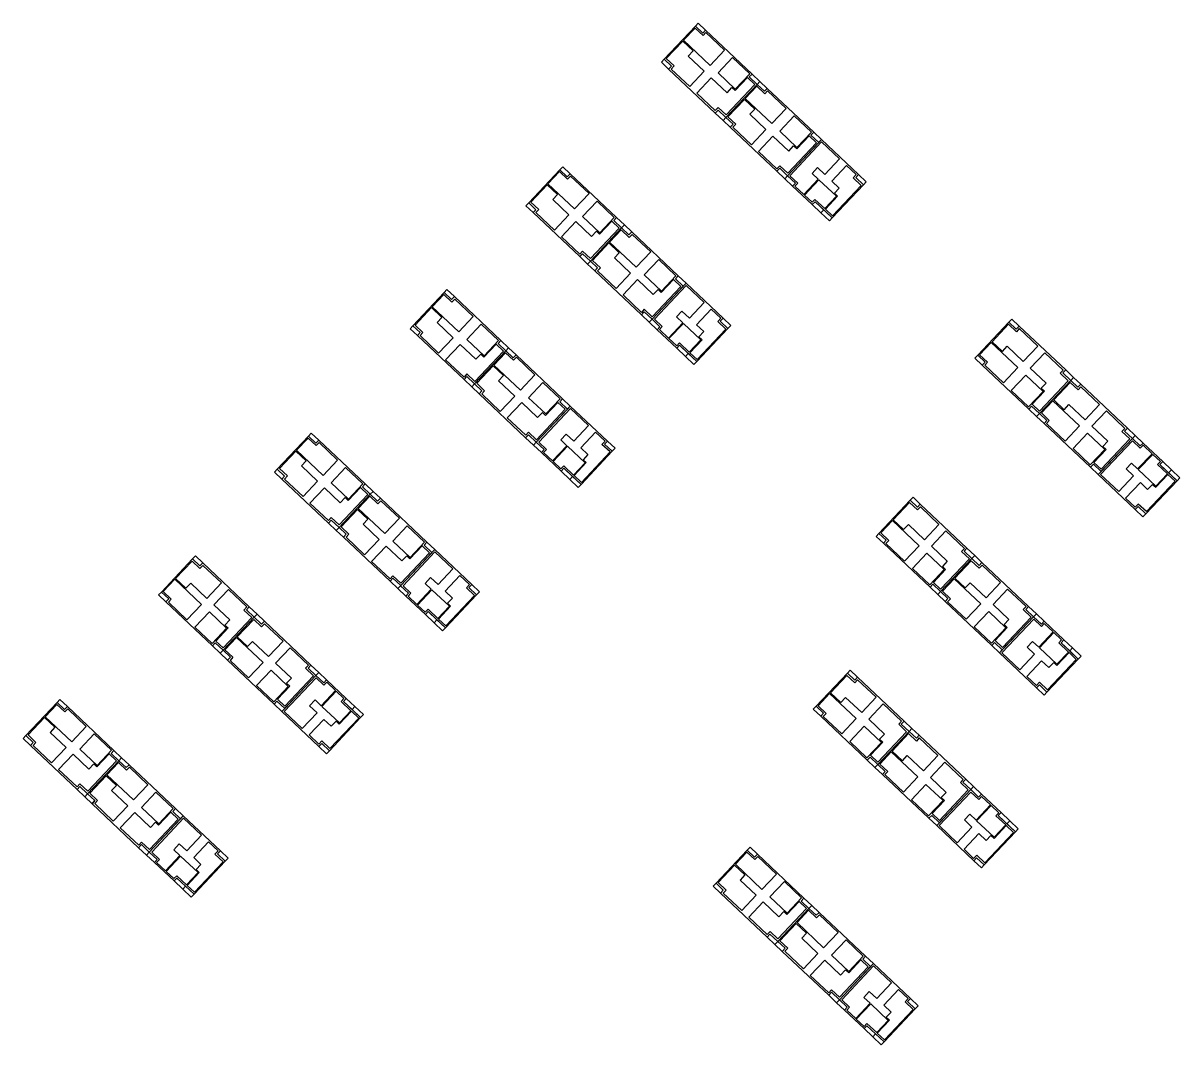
# Model space of a CAD drawing. Header units: millimetres. Extents: x 2243236 to 2245245, y 377909 to 380965.
# Drawn here: x 2243236.3 to 2243558.4, y 380673.7 to 380958.3 of the extents above; entities that cross this region are included whole.
import ezdxf

# ---------------------------------------------------------------- set-up
doc = ezdxf.new("R2010")
doc.units = ezdxf.units.MM
doc.layers.add('планировка_квартир_1_тип_контур', color=249, linetype='Continuous')

msp = doc.modelspace()

# ---------------------------------------------------------------- linework, layer by layer
at = {"layer": 'планировка_квартир_1_тип_контур', "color": 8}
for points in [[(2243423.52, 380957.43), (2243425.57, 380955.49), (2243426.36, 380956.32), (2243439.31, 380944.09), (2243438.52, 380943.26), (2243440.69, 380941.21), (2243432, 380932), (2243432, 380932), (2243429.83, 380934.05), (2243429.04, 380933.21), (2243416.07, 380945.46), (2243416.86, 380946.3), (2243414.83, 380948.22), (2243423.52, 380957.43)], [(2243440.69, 380941.21), (2243442.75, 380939.27), (2243443.53, 380940.1), (2243456.48, 380927.87), (2243455.7, 380927.04), (2243457.87, 380924.99), (2243449.18, 380915.78), (2243449.18, 380915.78), (2243447, 380917.83), (2243446.21, 380917), (2243433.24, 380929.25), (2243434.03, 380930.08), (2243432, 380932), (2243440.69, 380941.21)], [(2243385.79, 380917.44), (2243387.84, 380915.5), (2243388.63, 380916.33), (2243401.58, 380904.1), (2243400.79, 380903.27), (2243402.96, 380901.22), (2243394.27, 380892.01), (2243394.27, 380892.01), (2243392.1, 380894.06), (2243391.31, 380893.23), (2243378.34, 380905.48), (2243379.13, 380906.31), (2243377.1, 380908.23), (2243385.79, 380917.44)], [(2243402.96, 380901.22), (2243405.02, 380899.28), (2243405.8, 380900.11), (2243418.75, 380887.88), (2243417.97, 380887.05), (2243420.13, 380885.01), (2243411.45, 380875.79), (2243411.45, 380875.79), (2243409.27, 380877.85), (2243408.48, 380877.01), (2243395.51, 380889.26), (2243396.3, 380890.09), (2243394.27, 380892.01), (2243402.96, 380901.22)], [(2243353.55, 380883.21), (2243355.61, 380881.27), (2243356.39, 380882.1), (2243369.34, 380869.87), (2243368.56, 380869.04), (2243370.73, 380866.99), (2243362.04, 380857.78), (2243362.04, 380857.78), (2243359.87, 380859.83), (2243359.08, 380858.99), (2243346.1, 380871.24), (2243346.89, 380872.08), (2243344.87, 380873.99), (2243353.55, 380883.21)], [(2243502.16, 380865.79), (2243504.22, 380863.85), (2243503.43, 380863.02), (2243516.39, 380850.79), (2243517.17, 380851.62), (2243519.34, 380849.58), (2243528.04, 380858.78), (2243528.04, 380858.78), (2243525.86, 380860.83), (2243526.65, 380861.67), (2243513.68, 380873.91), (2243512.89, 380873.08), (2243510.86, 380874.99), (2243502.16, 380865.79)], [(2243370.73, 380866.99), (2243372.78, 380865.05), (2243373.57, 380865.88), (2243386.52, 380853.65), (2243385.73, 380852.82), (2243387.9, 380850.77), (2243379.21, 380841.56), (2243379.21, 380841.56), (2243377.04, 380843.61), (2243376.25, 380842.77), (2243363.28, 380855.02), (2243364.07, 380855.86), (2243362.04, 380857.78), (2243370.73, 380866.99)], [(2243519.34, 380849.58), (2243521.39, 380847.64), (2243520.61, 380846.81), (2243533.57, 380834.58), (2243534.35, 380835.41), (2243536.52, 380833.37), (2243545.22, 380842.57), (2243545.22, 380842.57), (2243543.04, 380844.62), (2243543.83, 380845.46), (2243530.86, 380857.7), (2243530.07, 380856.87), (2243528.04, 380858.78), (2243519.34, 380849.58)], [(2243315.78, 380843.26), (2243317.84, 380841.32), (2243318.62, 380842.15), (2243331.57, 380829.92), (2243330.79, 380829.09), (2243332.95, 380827.04), (2243324.27, 380817.83), (2243324.27, 380817.83), (2243322.09, 380819.88), (2243321.3, 380819.04), (2243308.33, 380831.29), (2243309.12, 380832.13), (2243307.09, 380834.05), (2243315.78, 380843.26)], [(2243332.95, 380827.04), (2243335.01, 380825.1), (2243335.79, 380825.93), (2243348.74, 380813.7), (2243347.96, 380812.87), (2243350.13, 380810.82), (2243341.44, 380801.61), (2243341.44, 380801.61), (2243339.27, 380803.66), (2243338.48, 380802.83), (2243325.51, 380815.08), (2243326.3, 380815.91), (2243324.27, 380817.83), (2243332.95, 380827.04)], [(2243474.64, 380816.17), (2243476.69, 380814.23), (2243475.91, 380813.4), (2243488.87, 380801.17), (2243489.65, 380802), (2243491.82, 380799.96), (2243500.52, 380809.16), (2243500.52, 380809.16), (2243498.34, 380811.21), (2243499.13, 380812.05), (2243486.16, 380824.29), (2243485.37, 380823.46), (2243483.34, 380825.37), (2243474.64, 380816.17)], [(2243274.79, 380799.84), (2243276.84, 380797.9), (2243276.06, 380797.07), (2243289.01, 380784.84), (2243289.8, 380785.67), (2243291.97, 380783.62), (2243300.66, 380792.83), (2243300.66, 380792.83), (2243298.49, 380794.88), (2243299.28, 380795.72), (2243286.31, 380807.96), (2243285.52, 380807.12), (2243283.49, 380809.04), (2243274.79, 380799.84)], [(2243491.82, 380799.96), (2243493.87, 380798.02), (2243493.09, 380797.19), (2243506.05, 380784.96), (2243506.83, 380785.79), (2243509, 380783.74), (2243517.69, 380792.95), (2243517.69, 380792.95), (2243515.52, 380795), (2243516.31, 380795.84), (2243503.34, 380808.08), (2243502.55, 380807.24), (2243500.52, 380809.16), (2243491.82, 380799.96)], [(2243291.97, 380783.62), (2243294.02, 380781.68), (2243293.24, 380780.85), (2243306.19, 380768.63), (2243306.98, 380769.46), (2243309.15, 380767.41), (2243317.84, 380776.62), (2243317.84, 380776.62), (2243315.67, 380778.67), (2243316.46, 380779.5), (2243303.48, 380791.75), (2243302.69, 380790.91), (2243300.66, 380792.83), (2243291.97, 380783.62)], [(2243457.15, 380768.02), (2243459.2, 380766.08), (2243458.42, 380765.25), (2243471.38, 380753.02), (2243472.16, 380753.85), (2243474.33, 380751.81), (2243483.03, 380761.01), (2243483.03, 380761.01), (2243480.85, 380763.06), (2243481.64, 380763.9), (2243468.67, 380776.14), (2243467.88, 380775.31), (2243465.85, 380777.22), (2243457.15, 380768.02)], [(2243245.77, 380769.08), (2243247.83, 380767.14), (2243248.61, 380767.97), (2243261.56, 380755.74), (2243260.78, 380754.91), (2243262.95, 380752.86), (2243254.26, 380743.65), (2243254.26, 380743.65), (2243252.09, 380745.7), (2243251.3, 380744.86), (2243238.33, 380757.11), (2243239.12, 380757.95), (2243237.09, 380759.86), (2243245.77, 380769.08)], [(2243474.33, 380751.81), (2243476.38, 380749.87), (2243475.6, 380749.04), (2243488.55, 380736.81), (2243489.34, 380737.64), (2243491.51, 380735.6), (2243500.2, 380744.8), (2243500.2, 380744.8), (2243498.03, 380746.85), (2243498.82, 380747.69), (2243485.84, 380759.93), (2243485.06, 380759.1), (2243483.03, 380761.01), (2243474.33, 380751.81)], [(2243262.95, 380752.86), (2243265, 380750.92), (2243265.79, 380751.75), (2243278.74, 380739.52), (2243277.95, 380738.69), (2243280.12, 380736.64), (2243271.43, 380727.43), (2243271.43, 380727.43), (2243269.26, 380729.48), (2243268.47, 380728.64), (2243255.5, 380740.89), (2243256.29, 380741.73), (2243254.26, 380743.65), (2243262.95, 380752.86)], [(2243437.96, 380727.95), (2243440.02, 380726.01), (2243440.8, 380726.84), (2243453.75, 380714.61), (2243452.97, 380713.78), (2243455.14, 380711.74), (2243446.45, 380702.52), (2243446.45, 380702.52), (2243444.28, 380704.58), (2243443.49, 380703.74), (2243430.51, 380715.99), (2243431.3, 380716.82), (2243429.28, 380718.74), (2243437.96, 380727.95)], [(2243455.14, 380711.74), (2243457.19, 380709.8), (2243457.98, 380710.63), (2243470.93, 380698.39), (2243470.14, 380697.56), (2243472.31, 380695.52), (2243463.62, 380686.3), (2243463.62, 380686.3), (2243461.45, 380688.36), (2243460.66, 380687.52), (2243447.69, 380699.77), (2243448.48, 380700.61), (2243446.45, 380702.52), (2243455.14, 380711.74)]]:
    msp.add_lwpolyline(points, dxfattribs=at)
at = {"layer": 'планировка_квартир_1_тип_контур', "color": 2}
for points in [[(2243420.2, 380953.48), (2243423.43, 380956.89), (2243425.65, 380954.79), (2243426.45, 380955.65), (2243431.63, 380950.75), (2243427.6, 380946.49)], [(2243421.98, 380940.59), (2243416.81, 380945.47), (2243417.62, 380946.33), (2243415.42, 380948.4), (2243420.01, 380953.25), (2243422.88, 380950.53), (2243421.53, 380949.1), (2243426.01, 380944.86)], [(2243437.38, 380937.26), (2243440.6, 380940.67), (2243442.82, 380938.58), (2243443.62, 380939.43), (2243448.8, 380934.53), (2243444.78, 380930.27)], [(2243439.15, 380924.37), (2243433.98, 380929.25), (2243434.79, 380930.11), (2243432.6, 380932.18), (2243437.18, 380937.03), (2243440.06, 380934.32), (2243438.7, 380932.88), (2243443.18, 380928.64)], [(2243469.72, 380913.05), (2243467.47, 380915.17), (2243468.32, 380916.08), (2243465.64, 380918.61), (2243461.53, 380914.25), (2243463.57, 380912.33), (2243462.22, 380910.91), (2243463.1, 380910.08), (2243459.71, 380906.48), (2243461.73, 380904.57)], [(2243382.47, 380913.49), (2243385.7, 380916.9), (2243387.91, 380914.81), (2243388.72, 380915.66), (2243393.9, 380910.77), (2243389.87, 380906.5)], [(2243384.24, 380900.6), (2243379.08, 380905.48), (2243379.89, 380906.34), (2243377.69, 380908.41), (2243382.28, 380913.26), (2243385.15, 380910.55), (2243383.79, 380909.11), (2243388.28, 380904.87)], [(2243399.64, 380897.27), (2243402.87, 380900.69), (2243405.09, 380898.59), (2243405.89, 380899.44), (2243411.07, 380894.55), (2243407.05, 380890.28)], [(2243401.42, 380884.38), (2243396.25, 380889.26), (2243397.06, 380890.12), (2243394.87, 380892.19), (2243399.45, 380897.04), (2243402.33, 380894.33), (2243400.97, 380892.89), (2243405.45, 380888.66)], [(2243350.24, 380879.26), (2243353.46, 380882.67), (2243355.68, 380880.57), (2243356.48, 380881.42), (2243361.66, 380876.53), (2243357.64, 380872.27)], [(2243352.01, 380866.37), (2243346.84, 380871.25), (2243347.65, 380872.1), (2243345.46, 380874.17), (2243350.04, 380879.03), (2243352.92, 380876.31), (2243351.56, 380874.87), (2243356.04, 380870.64)], [(2243431.99, 380873.06), (2243429.74, 380875.18), (2243430.59, 380876.09), (2243427.91, 380878.62), (2243423.8, 380874.26), (2243425.84, 380872.35), (2243424.49, 380870.92), (2243425.37, 380870.09), (2243421.97, 380866.49), (2243424, 380864.58)], [(2243518.88, 380868.3), (2243513.72, 380873.18), (2243512.91, 380872.32), (2243510.71, 380874.39), (2243506.13, 380869.54), (2243509.01, 380866.82), (2243510.37, 380868.26), (2243514.85, 380864.03)], [(2243367.41, 380863.04), (2243370.63, 380866.45), (2243372.85, 380864.36), (2243373.66, 380865.21), (2243378.84, 380860.31), (2243374.81, 380856.05)], [(2243505.92, 380869.33), (2243502.69, 380865.91), (2243504.91, 380863.82), (2243504.11, 380862.97), (2243509.29, 380858.08), (2243513.32, 380862.34)], [(2243369.18, 380850.15), (2243364.02, 380855.03), (2243364.82, 380855.89), (2243362.63, 380857.96), (2243367.22, 380862.81), (2243370.09, 380860.09), (2243368.73, 380858.66), (2243373.22, 380854.42)], [(2243536.06, 380852.09), (2243530.89, 380856.97), (2243530.09, 380856.11), (2243527.89, 380858.18), (2243523.31, 380853.32), (2243526.19, 380850.61), (2243527.54, 380852.05), (2243532.03, 380847.81)], [(2243523.09, 380853.12), (2243519.87, 380849.7), (2243522.09, 380847.61), (2243521.29, 380846.75), (2243526.47, 380841.86), (2243530.5, 380846.13)], [(2243399.75, 380838.83), (2243397.5, 380840.95), (2243398.36, 380841.86), (2243395.67, 380844.39), (2243391.57, 380840.03), (2243393.6, 380838.11), (2243392.26, 380836.69), (2243393.14, 380835.86), (2243389.74, 380832.26), (2243391.77, 380830.35)], [(2243312.46, 380839.31), (2243315.69, 380842.72), (2243317.91, 380840.62), (2243318.71, 380841.48), (2243323.89, 380836.58), (2243319.87, 380832.32)], [(2243314.24, 380826.42), (2243309.07, 380831.3), (2243309.88, 380832.15), (2243307.69, 380834.22), (2243312.27, 380839.08), (2243315.15, 380836.36), (2243313.79, 380834.93), (2243318.27, 380830.69)], [(2243549.12, 380822.22), (2243546.88, 380824.34), (2243546.02, 380823.44), (2243543.34, 380825.97), (2243547.45, 380830.32), (2243549.48, 380828.4), (2243550.83, 380829.82), (2243551.71, 380829), (2243555.11, 380832.59), (2243557.13, 380830.68)], [(2243329.64, 380823.09), (2243332.86, 380826.5), (2243335.08, 380824.41), (2243335.88, 380825.26), (2243341.07, 380820.36), (2243337.04, 380816.1)], [(2243491.36, 380818.68), (2243486.19, 380823.56), (2243485.39, 380822.7), (2243483.19, 380824.77), (2243478.61, 380819.91), (2243481.49, 380817.2), (2243482.84, 380818.64), (2243487.33, 380814.4)], [(2243331.41, 380810.2), (2243326.24, 380815.08), (2243327.05, 380815.94), (2243324.86, 380818.01), (2243329.44, 380822.86), (2243332.32, 380820.15), (2243330.96, 380818.71), (2243335.45, 380814.47)], [(2243478.39, 380819.71), (2243475.17, 380816.29), (2243477.39, 380814.2), (2243476.59, 380813.34), (2243481.77, 380808.45), (2243485.8, 380812.72)], [(2243291.51, 380802.35), (2243286.34, 380807.22), (2243285.53, 380806.37), (2243283.34, 380808.44), (2243278.76, 380803.58), (2243281.64, 380800.87), (2243282.99, 380802.31), (2243287.48, 380798.07)], [(2243508.54, 380802.47), (2243503.37, 380807.34), (2243502.56, 380806.49), (2243500.37, 380808.56), (2243495.79, 380803.7), (2243498.67, 380800.99), (2243500.02, 380802.43), (2243504.51, 380798.19)], [(2243278.54, 380803.37), (2243275.32, 380799.96), (2243277.54, 380797.86), (2243276.74, 380797.01), (2243281.92, 380792.12), (2243285.95, 380796.39)], [(2243361.98, 380798.88), (2243359.73, 380801), (2243360.59, 380801.91), (2243357.9, 380804.44), (2243353.8, 380800.08), (2243355.83, 380798.16), (2243354.49, 380796.74), (2243355.36, 380795.91), (2243351.97, 380792.31), (2243353.99, 380790.4)], [(2243495.57, 380803.49), (2243492.35, 380800.08), (2243494.57, 380797.98), (2243493.77, 380797.13), (2243498.95, 380792.24), (2243502.98, 380796.51)], [(2243308.69, 380786.13), (2243303.52, 380791.01), (2243302.71, 380790.16), (2243300.52, 380792.22), (2243295.94, 380787.37), (2243298.81, 380784.66), (2243300.17, 380786.09), (2243304.66, 380781.86)], [(2243295.72, 380787.16), (2243292.5, 380783.75), (2243294.72, 380781.65), (2243293.92, 380780.8), (2243299.1, 380775.91), (2243303.12, 380780.18)], [(2243521.6, 380772.6), (2243519.36, 380774.72), (2243518.5, 380773.81), (2243515.82, 380776.35), (2243519.93, 380780.7), (2243521.96, 380778.78), (2243523.31, 380780.2), (2243524.18, 380779.37), (2243527.59, 380782.97), (2243529.61, 380781.06)], [(2243473.87, 380770.53), (2243468.7, 380775.41), (2243467.9, 380774.55), (2243465.7, 380776.62), (2243461.12, 380771.77), (2243464, 380769.05), (2243465.35, 380770.49), (2243469.84, 380766.26)], [(2243460.9, 380771.56), (2243457.68, 380768.14), (2243459.9, 380766.05), (2243459.1, 380765.2), (2243464.28, 380760.31), (2243468.31, 380764.57)], [(2243242.46, 380765.12), (2243245.68, 380768.54), (2243247.9, 380766.44), (2243248.7, 380767.29), (2243253.89, 380762.4), (2243249.86, 380758.14)], [(2243321.75, 380756.26), (2243319.5, 380758.39), (2243318.65, 380757.48), (2243315.97, 380760.02), (2243320.08, 380764.37), (2243322.11, 380762.45), (2243323.46, 380763.87), (2243324.33, 380763.04), (2243327.74, 380766.64), (2243329.76, 380764.73)], [(2243244.23, 380752.24), (2243239.06, 380757.12), (2243239.87, 380757.97), (2243237.68, 380760.04), (2243242.26, 380764.9), (2243245.14, 380762.18), (2243243.78, 380760.74), (2243248.27, 380756.51)], [(2243491.05, 380754.32), (2243485.88, 380759.2), (2243485.07, 380758.34), (2243482.88, 380760.41), (2243478.3, 380755.55), (2243481.18, 380752.84), (2243482.53, 380754.28), (2243487.02, 380750.04)], [(2243478.08, 380755.35), (2243474.86, 380751.93), (2243477.08, 380749.84), (2243476.28, 380748.98), (2243481.46, 380744.09), (2243485.49, 380748.36)], [(2243259.63, 380748.91), (2243262.85, 380752.32), (2243265.07, 380750.22), (2243265.88, 380751.08), (2243271.06, 380746.18), (2243267.03, 380741.92)], [(2243261.4, 380736.02), (2243256.24, 380740.9), (2243257.04, 380741.75), (2243254.85, 380743.82), (2243259.44, 380748.68), (2243262.31, 380745.96), (2243260.95, 380744.53), (2243265.44, 380740.29)], [(2243504.11, 380724.45), (2243501.87, 380726.57), (2243501.01, 380725.67), (2243498.33, 380728.2), (2243502.44, 380732.55), (2243504.47, 380730.63), (2243505.82, 380732.05), (2243506.69, 380731.23), (2243510.1, 380734.82), (2243512.12, 380732.91)], [(2243291.97, 380724.7), (2243289.72, 380726.82), (2243290.58, 380727.73), (2243287.89, 380730.26), (2243283.79, 380725.9), (2243285.82, 380723.98), (2243284.48, 380722.56), (2243285.36, 380721.73), (2243281.96, 380718.12), (2243283.99, 380716.22)], [(2243434.65, 380724), (2243437.87, 380727.42), (2243440.09, 380725.32), (2243440.89, 380726.17), (2243446.08, 380721.28), (2243442.05, 380717.01)], [(2243436.42, 380711.11), (2243431.25, 380715.99), (2243432.06, 380716.85), (2243429.87, 380718.92), (2243434.45, 380723.77), (2243437.33, 380721.06), (2243435.97, 380719.62), (2243440.46, 380715.39)], [(2243451.82, 380707.78), (2243455.04, 380711.2), (2243457.26, 380709.1), (2243458.07, 380709.95), (2243463.25, 380705.06), (2243459.22, 380700.79)], [(2243453.59, 380694.9), (2243448.43, 380699.78), (2243449.23, 380700.63), (2243447.04, 380702.7), (2243451.63, 380707.56), (2243454.5, 380704.84), (2243453.14, 380703.4), (2243457.63, 380699.17)], [(2243484.16, 380683.57), (2243481.91, 380685.69), (2243482.77, 380686.6), (2243480.08, 380689.13), (2243475.98, 380684.77), (2243478.01, 380682.86), (2243476.67, 380681.43), (2243477.55, 380680.61), (2243474.15, 380677), (2243476.18, 380675.09)]]:
    msp.add_lwpolyline(points, close=True, dxfattribs=at)
at = {"layer": 'планировка_квартир_1_тип_контур', "color": 6}
for points in [[(2243425.57, 380955.49), (2243426.36, 380956.32), (2243424.3, 380958.26), (2243423.52, 380957.43)], [(2243416.07, 380945.46), (2243414.04, 380947.38), (2243414.83, 380948.22), (2243416.86, 380946.3)], [(2243440.69, 380941.21), (2243441.48, 380942.04), (2243439.31, 380944.09), (2243438.52, 380943.26), (2243440.69, 380941.21)], [(2243442.75, 380939.27), (2243443.53, 380940.1), (2243441.48, 380942.04), (2243440.69, 380941.21)], [(2243429.04, 380933.21), (2243429.83, 380934.05), (2243432, 380932), (2243431.21, 380931.16)], [(2243433.24, 380929.25), (2243431.21, 380931.16), (2243432, 380932), (2243434.03, 380930.08)], [(2243457.87, 380924.99), (2243458.65, 380925.82), (2243456.48, 380927.87), (2243455.7, 380927.04), (2243457.87, 380924.99)], [(2243387.84, 380915.5), (2243388.63, 380916.33), (2243386.57, 380918.27), (2243385.79, 380917.44)], [(2243446.21, 380917), (2243447, 380917.83), (2243449.18, 380915.78), (2243448.39, 380914.94)], [(2243451.37, 380913.71), (2243450.58, 380912.88), (2243448.39, 380914.94), (2243449.17, 380915.77)], [(2243451.37, 380913.71), (2243450.58, 380912.88), (2243448.39, 380914.94), (2243449.17, 380915.77)], [(2243471.12, 380914.08), (2243468.97, 380916.1), (2243468.19, 380915.26), (2243470.33, 380913.24)], [(2243471.12, 380914.08), (2243468.97, 380916.1), (2243468.19, 380915.26), (2243470.33, 380913.24)], [(2243378.34, 380905.48), (2243376.31, 380907.39), (2243377.1, 380908.23), (2243379.13, 380906.31)], [(2243459.26, 380906.27), (2243456.85, 380908.54), (2243456.07, 380907.71), (2243458.48, 380905.44)], [(2243459.26, 380906.27), (2243456.85, 380908.54), (2243456.07, 380907.71), (2243458.48, 380905.44)], [(2243461.64, 380904.03), (2243459.26, 380906.27), (2243458.48, 380905.44), (2243460.86, 380903.2)], [(2243461.64, 380904.03), (2243459.26, 380906.27), (2243458.48, 380905.44), (2243460.86, 380903.2)], [(2243402.96, 380901.22), (2243403.74, 380902.05), (2243401.58, 380904.1), (2243400.79, 380903.27), (2243402.96, 380901.22)], [(2243405.02, 380899.28), (2243405.8, 380900.11), (2243403.74, 380902.05), (2243402.96, 380901.22)], [(2243391.31, 380893.23), (2243392.1, 380894.06), (2243394.27, 380892.01), (2243393.48, 380891.17)], [(2243395.51, 380889.26), (2243393.48, 380891.17), (2243394.27, 380892.01), (2243396.3, 380890.09)], [(2243420.13, 380885.01), (2243420.92, 380885.84), (2243418.75, 380887.88), (2243417.97, 380887.05), (2243420.13, 380885.01)], [(2243355.61, 380881.27), (2243356.39, 380882.1), (2243354.34, 380884.04), (2243353.55, 380883.21)], [(2243408.48, 380877.01), (2243409.27, 380877.85), (2243411.45, 380875.79), (2243410.66, 380874.96)], [(2243433.39, 380874.09), (2243431.24, 380876.11), (2243430.45, 380875.27), (2243432.6, 380873.26)], [(2243433.39, 380874.09), (2243431.24, 380876.11), (2243430.45, 380875.27), (2243432.6, 380873.26)], [(2243346.1, 380871.24), (2243344.08, 380873.16), (2243344.87, 380873.99), (2243346.89, 380872.08)], [(2243413.63, 380873.72), (2243412.85, 380872.89), (2243410.66, 380874.96), (2243411.44, 380875.79)], [(2243413.63, 380873.72), (2243412.85, 380872.89), (2243410.66, 380874.96), (2243411.44, 380875.79)], [(2243513.68, 380873.91), (2243511.65, 380875.83), (2243510.86, 380874.99), (2243512.89, 380873.08)], [(2243370.73, 380866.99), (2243371.51, 380867.82), (2243369.34, 380869.87), (2243368.56, 380869.04), (2243370.73, 380866.99)], [(2243372.78, 380865.05), (2243373.57, 380865.88), (2243371.51, 380867.82), (2243370.73, 380866.99)], [(2243421.53, 380866.28), (2243419.12, 380868.56), (2243418.33, 380867.72), (2243420.75, 380865.45)], [(2243421.53, 380866.28), (2243419.12, 380868.56), (2243418.33, 380867.72), (2243420.75, 380865.45)], [(2243423.91, 380864.04), (2243421.53, 380866.28), (2243420.75, 380865.45), (2243423.12, 380863.21)], [(2243423.91, 380864.04), (2243421.53, 380866.28), (2243420.75, 380865.45), (2243423.12, 380863.21)], [(2243504.22, 380863.85), (2243503.43, 380863.02), (2243501.38, 380864.96), (2243502.16, 380865.79)], [(2243359.08, 380858.99), (2243359.87, 380859.83), (2243362.04, 380857.78), (2243361.25, 380856.94)], [(2243526.65, 380861.67), (2243525.86, 380860.83), (2243528.04, 380858.78), (2243528.83, 380859.62)], [(2243363.28, 380855.02), (2243361.25, 380856.94), (2243362.04, 380857.78), (2243364.07, 380855.86)], [(2243530.86, 380857.7), (2243528.83, 380859.62), (2243528.04, 380858.78), (2243530.07, 380856.87)], [(2243387.9, 380850.77), (2243388.68, 380851.6), (2243386.52, 380853.65), (2243385.73, 380852.82), (2243387.9, 380850.77)], [(2243519.34, 380849.58), (2243518.56, 380848.75), (2243516.39, 380850.79), (2243517.17, 380851.62), (2243519.34, 380849.58)], [(2243521.39, 380847.64), (2243520.61, 380846.81), (2243518.56, 380848.75), (2243519.34, 380849.58)], [(2243317.84, 380841.32), (2243318.62, 380842.15), (2243316.56, 380844.09), (2243315.78, 380843.26)], [(2243543.83, 380845.46), (2243543.04, 380844.62), (2243545.22, 380842.57), (2243546.01, 380843.41)], [(2243376.25, 380842.77), (2243377.04, 380843.61), (2243379.21, 380841.56), (2243378.42, 380840.72)], [(2243381.4, 380839.49), (2243380.62, 380838.65), (2243378.42, 380840.72), (2243379.21, 380841.55)], [(2243381.4, 380839.49), (2243380.62, 380838.65), (2243378.42, 380840.72), (2243379.21, 380841.55)], [(2243401.15, 380839.86), (2243399.01, 380841.88), (2243398.22, 380841.04), (2243400.36, 380839.02)], [(2243401.15, 380839.86), (2243399.01, 380841.88), (2243398.22, 380841.04), (2243400.36, 380839.02)], [(2243547.41, 380840.5), (2243548.2, 380841.33), (2243546.01, 380843.41), (2243545.22, 380842.58)], [(2243547.41, 380840.5), (2243548.2, 380841.33), (2243546.01, 380843.41), (2243545.22, 380842.58)], [(2243308.33, 380831.29), (2243306.3, 380833.21), (2243307.09, 380834.05), (2243309.12, 380832.13)], [(2243389.3, 380832.05), (2243386.88, 380834.32), (2243386.1, 380833.49), (2243388.52, 380831.21)], [(2243389.3, 380832.05), (2243386.88, 380834.32), (2243386.1, 380833.49), (2243388.52, 380831.21)], [(2243536.52, 380833.37), (2243535.73, 380832.54), (2243533.57, 380834.58), (2243534.35, 380835.41), (2243536.52, 380833.37)], [(2243555.29, 380833.05), (2243552.88, 380835.33), (2243553.67, 380836.16), (2243556.08, 380833.88)], [(2243555.29, 380833.05), (2243552.88, 380835.33), (2243553.67, 380836.16), (2243556.08, 380833.88)], [(2243391.67, 380829.81), (2243389.3, 380832.05), (2243388.52, 380831.21), (2243390.89, 380828.98)], [(2243391.67, 380829.81), (2243389.3, 380832.05), (2243388.52, 380831.21), (2243390.89, 380828.98)], [(2243557.66, 380830.8), (2243555.29, 380833.05), (2243556.08, 380833.88), (2243558.45, 380831.63)], [(2243557.66, 380830.8), (2243555.29, 380833.05), (2243556.08, 380833.88), (2243558.45, 380831.63)], [(2243332.95, 380827.04), (2243333.74, 380827.87), (2243331.57, 380829.92), (2243330.79, 380829.09), (2243332.95, 380827.04)], [(2243335.01, 380825.1), (2243335.79, 380825.93), (2243333.74, 380827.87), (2243332.95, 380827.04)], [(2243486.16, 380824.29), (2243484.13, 380826.21), (2243483.34, 380825.37), (2243485.37, 380823.46)], [(2243548.18, 380820.76), (2243546.04, 380822.79), (2243546.83, 380823.62), (2243548.97, 380821.6)], [(2243548.18, 380820.76), (2243546.04, 380822.79), (2243546.83, 380823.62), (2243548.97, 380821.6)], [(2243321.3, 380819.04), (2243322.09, 380819.88), (2243324.27, 380817.83), (2243323.48, 380816.99)], [(2243325.51, 380815.08), (2243323.48, 380816.99), (2243324.27, 380817.83), (2243326.3, 380815.91)], [(2243476.69, 380814.23), (2243475.91, 380813.4), (2243473.86, 380815.34), (2243474.64, 380816.17)], [(2243350.13, 380810.82), (2243350.91, 380811.65), (2243348.74, 380813.7), (2243347.96, 380812.87), (2243350.13, 380810.82)], [(2243499.13, 380812.05), (2243498.34, 380811.21), (2243500.52, 380809.16), (2243501.31, 380810)], [(2243286.31, 380807.96), (2243284.28, 380809.88), (2243283.49, 380809.04), (2243285.52, 380807.12)], [(2243503.34, 380808.08), (2243501.31, 380810), (2243500.52, 380809.16), (2243502.55, 380807.24)], [(2243338.48, 380802.83), (2243339.27, 380803.66), (2243341.44, 380801.61), (2243340.65, 380800.77)], [(2243363.38, 380799.91), (2243361.24, 380801.93), (2243360.45, 380801.09), (2243362.59, 380799.07)], [(2243363.38, 380799.91), (2243361.24, 380801.93), (2243360.45, 380801.09), (2243362.59, 380799.07)], [(2243491.82, 380799.96), (2243491.03, 380799.13), (2243488.87, 380801.17), (2243489.65, 380802), (2243491.82, 380799.96)], [(2243276.84, 380797.9), (2243276.06, 380797.07), (2243274, 380799.01), (2243274.79, 380799.84)], [(2243343.63, 380799.54), (2243342.84, 380798.71), (2243340.65, 380800.77), (2243341.43, 380801.6)], [(2243343.63, 380799.54), (2243342.84, 380798.71), (2243340.65, 380800.77), (2243341.43, 380801.6)], [(2243493.87, 380798.02), (2243493.09, 380797.19), (2243491.03, 380799.13), (2243491.82, 380799.96)], [(2243299.28, 380795.72), (2243298.49, 380794.88), (2243300.66, 380792.83), (2243301.45, 380793.66)], [(2243516.31, 380795.84), (2243515.52, 380795), (2243517.69, 380792.95), (2243518.48, 380793.78)], [(2243303.48, 380791.75), (2243301.45, 380793.66), (2243300.66, 380792.83), (2243302.69, 380790.91)], [(2243351.53, 380792.1), (2243349.11, 380794.37), (2243348.33, 380793.54), (2243350.74, 380791.27)], [(2243351.53, 380792.1), (2243349.11, 380794.37), (2243348.33, 380793.54), (2243350.74, 380791.27)], [(2243353.9, 380789.86), (2243351.53, 380792.1), (2243350.74, 380791.27), (2243353.12, 380789.03)], [(2243353.9, 380789.86), (2243351.53, 380792.1), (2243350.74, 380791.27), (2243353.12, 380789.03)], [(2243519.89, 380790.88), (2243520.68, 380791.71), (2243518.48, 380793.78), (2243517.7, 380792.95)], [(2243519.89, 380790.88), (2243520.68, 380791.71), (2243518.48, 380793.78), (2243517.7, 380792.95)], [(2243291.97, 380783.62), (2243291.18, 380782.79), (2243289.01, 380784.84), (2243289.8, 380785.67), (2243291.97, 380783.62)], [(2243509, 380783.74), (2243508.21, 380782.91), (2243506.05, 380784.96), (2243506.83, 380785.79), (2243509, 380783.74)], [(2243527.77, 380783.42), (2243525.36, 380785.7), (2243526.15, 380786.53), (2243528.56, 380784.25)], [(2243527.77, 380783.42), (2243525.36, 380785.7), (2243526.15, 380786.53), (2243528.56, 380784.25)], [(2243294.02, 380781.68), (2243293.24, 380780.85), (2243291.18, 380782.79), (2243291.97, 380783.62)], [(2243530.14, 380781.18), (2243527.77, 380783.42), (2243528.56, 380784.25), (2243530.93, 380782.01)], [(2243530.14, 380781.18), (2243527.77, 380783.42), (2243528.56, 380784.25), (2243530.93, 380782.01)], [(2243316.46, 380779.5), (2243315.67, 380778.67), (2243317.84, 380776.62), (2243318.63, 380777.45)], [(2243320.04, 380774.55), (2243320.82, 380775.38), (2243318.63, 380777.45), (2243317.85, 380776.62)], [(2243320.04, 380774.55), (2243320.82, 380775.38), (2243318.63, 380777.45), (2243317.85, 380776.62)], [(2243468.67, 380776.14), (2243466.64, 380778.06), (2243465.85, 380777.22), (2243467.88, 380775.31)], [(2243520.65, 380771.14), (2243518.52, 380773.16), (2243519.31, 380774), (2243521.44, 380771.98)], [(2243520.65, 380771.14), (2243518.52, 380773.16), (2243519.31, 380774), (2243521.44, 380771.98)], [(2243247.83, 380767.14), (2243248.61, 380767.97), (2243246.56, 380769.91), (2243245.77, 380769.08)], [(2243327.92, 380767.09), (2243325.51, 380769.37), (2243326.29, 380770.2), (2243328.71, 380767.92)], [(2243327.92, 380767.09), (2243325.51, 380769.37), (2243326.29, 380770.2), (2243328.71, 380767.92)], [(2243309.15, 380767.41), (2243308.36, 380766.58), (2243306.19, 380768.63), (2243306.98, 380769.46), (2243309.15, 380767.41)], [(2243330.29, 380764.85), (2243327.92, 380767.09), (2243328.71, 380767.92), (2243331.07, 380765.68)], [(2243330.29, 380764.85), (2243327.92, 380767.09), (2243328.71, 380767.92), (2243331.07, 380765.68)], [(2243459.2, 380766.08), (2243458.42, 380765.25), (2243456.36, 380767.19), (2243457.15, 380768.02)], [(2243481.64, 380763.9), (2243480.85, 380763.06), (2243483.03, 380761.01), (2243483.82, 380761.85)], [(2243485.84, 380759.93), (2243483.82, 380761.85), (2243483.03, 380761.01), (2243485.06, 380759.1)], [(2243238.33, 380757.11), (2243236.3, 380759.03), (2243237.09, 380759.86), (2243239.12, 380757.95)], [(2243320.8, 380754.81), (2243318.66, 380756.83), (2243319.46, 380757.67), (2243321.59, 380755.65)], [(2243320.8, 380754.81), (2243318.66, 380756.83), (2243319.46, 380757.67), (2243321.59, 380755.65)], [(2243262.95, 380752.86), (2243263.73, 380753.69), (2243261.56, 380755.74), (2243260.78, 380754.91), (2243262.95, 380752.86)], [(2243265, 380750.92), (2243265.79, 380751.75), (2243263.73, 380753.69), (2243262.95, 380752.86)], [(2243474.33, 380751.81), (2243473.54, 380750.98), (2243471.38, 380753.02), (2243472.16, 380753.85), (2243474.33, 380751.81)], [(2243476.38, 380749.87), (2243475.6, 380749.04), (2243473.54, 380750.98), (2243474.33, 380751.81)], [(2243498.82, 380747.69), (2243498.03, 380746.85), (2243500.2, 380744.8), (2243500.99, 380745.64)], [(2243251.3, 380744.86), (2243252.09, 380745.7), (2243254.26, 380743.65), (2243253.47, 380742.81)], [(2243502.4, 380742.73), (2243503.18, 380743.56), (2243500.99, 380745.64), (2243500.21, 380744.81)], [(2243502.4, 380742.73), (2243503.18, 380743.56), (2243500.99, 380745.64), (2243500.21, 380744.81)], [(2243255.5, 380740.89), (2243253.47, 380742.81), (2243254.26, 380743.65), (2243256.29, 380741.73)], [(2243280.12, 380736.64), (2243280.9, 380737.47), (2243278.74, 380739.52), (2243277.95, 380738.69), (2243280.12, 380736.64)], [(2243491.51, 380735.6), (2243490.72, 380734.77), (2243488.55, 380736.81), (2243489.34, 380737.64), (2243491.51, 380735.6)], [(2243510.28, 380735.28), (2243507.87, 380737.56), (2243508.66, 380738.39), (2243511.07, 380736.11)], [(2243510.28, 380735.28), (2243507.87, 380737.56), (2243508.66, 380738.39), (2243511.07, 380736.11)], [(2243512.65, 380733.03), (2243510.28, 380735.28), (2243511.07, 380736.11), (2243513.44, 380733.86)], [(2243512.65, 380733.03), (2243510.28, 380735.28), (2243511.07, 380736.11), (2243513.44, 380733.86)], [(2243268.47, 380728.64), (2243269.26, 380729.48), (2243271.43, 380727.43), (2243270.64, 380726.59)], [(2243293.37, 380725.73), (2243291.23, 380727.75), (2243290.44, 380726.91), (2243292.58, 380724.89)], [(2243293.37, 380725.73), (2243291.23, 380727.75), (2243290.44, 380726.91), (2243292.58, 380724.89)], [(2243440.02, 380726.01), (2243440.8, 380726.84), (2243438.75, 380728.78), (2243437.96, 380727.95)], [(2243273.62, 380725.35), (2243272.84, 380724.52), (2243270.64, 380726.59), (2243271.43, 380727.42)], [(2243273.62, 380725.35), (2243272.84, 380724.52), (2243270.64, 380726.59), (2243271.43, 380727.42)], [(2243503.16, 380722.99), (2243501.03, 380725.02), (2243501.82, 380725.85), (2243503.95, 380723.83)], [(2243503.16, 380722.99), (2243501.03, 380725.02), (2243501.82, 380725.85), (2243503.95, 380723.83)], [(2243281.52, 380717.91), (2243279.1, 380720.19), (2243278.32, 380719.36), (2243280.74, 380717.08)], [(2243281.52, 380717.91), (2243279.1, 380720.19), (2243278.32, 380719.36), (2243280.74, 380717.08)], [(2243430.51, 380715.99), (2243428.49, 380717.9), (2243429.28, 380718.74), (2243431.3, 380716.82)], [(2243283.89, 380715.68), (2243281.52, 380717.91), (2243280.74, 380717.08), (2243283.11, 380714.85)], [(2243283.89, 380715.68), (2243281.52, 380717.91), (2243280.74, 380717.08), (2243283.11, 380714.85)], [(2243455.14, 380711.74), (2243455.92, 380712.57), (2243453.75, 380714.61), (2243452.97, 380713.78), (2243455.14, 380711.74)], [(2243457.19, 380709.8), (2243457.98, 380710.63), (2243455.92, 380712.57), (2243455.14, 380711.74)], [(2243443.49, 380703.74), (2243444.28, 380704.58), (2243446.45, 380702.52), (2243445.66, 380701.69)], [(2243447.69, 380699.77), (2243445.66, 380701.69), (2243446.45, 380702.52), (2243448.48, 380700.61)], [(2243472.31, 380695.52), (2243473.09, 380696.35), (2243470.93, 380698.39), (2243470.14, 380697.56), (2243472.31, 380695.52)], [(2243460.66, 380687.52), (2243461.45, 380688.36), (2243463.62, 380686.3), (2243462.83, 380685.47)], [(2243465.81, 380684.23), (2243465.03, 380683.4), (2243462.83, 380685.47), (2243463.62, 380686.3)], [(2243465.81, 380684.23), (2243465.03, 380683.4), (2243462.83, 380685.47), (2243463.62, 380686.3)], [(2243485.56, 380684.6), (2243483.42, 380686.62), (2243482.63, 380685.79), (2243484.77, 380683.77)], [(2243485.56, 380684.6), (2243483.42, 380686.62), (2243482.63, 380685.79), (2243484.77, 380683.77)], [(2243473.71, 380676.79), (2243471.29, 380679.07), (2243470.51, 380678.24), (2243472.93, 380675.96)], [(2243473.71, 380676.79), (2243471.29, 380679.07), (2243470.51, 380678.24), (2243472.93, 380675.96)], [(2243476.08, 380674.56), (2243473.71, 380676.79), (2243472.93, 380675.96), (2243475.3, 380673.72)], [(2243476.08, 380674.56), (2243473.71, 380676.79), (2243472.93, 380675.96), (2243475.3, 380673.72)]]:
    msp.add_lwpolyline(points, close=True, dxfattribs=at)
at = {"layer": 'планировка_квартир_1_тип_контур', "color": 5}
for points in [[(2243429.82, 380944.39), (2243433.85, 380948.66), (2243438.65, 380944.12), (2243434.62, 380939.86)], [(2243447, 380928.17), (2243451.03, 380932.44), (2243455.83, 380927.91), (2243451.8, 380923.64)], [(2243457.9, 380914.63), (2243453.89, 380910.38), (2243456.04, 380908.36), (2243456.83, 380909.19), (2243459.56, 380906.61), (2243462.78, 380910.03)], [(2243392.09, 380904.4), (2243396.12, 380908.67), (2243400.92, 380904.14), (2243396.89, 380899.87)], [(2243409.27, 380888.18), (2243413.3, 380892.45), (2243418.1, 380887.92), (2243414.07, 380883.65)], [(2243359.86, 380870.17), (2243363.89, 380874.44), (2243368.69, 380869.9), (2243364.66, 380865.64)], [(2243420.17, 380874.64), (2243416.16, 380870.39), (2243418.31, 380868.37), (2243419.09, 380869.2), (2243421.83, 380866.62), (2243425.05, 380870.04)], [(2243515.54, 380860.24), (2243511.51, 380855.98), (2243516.31, 380851.44), (2243520.34, 380855.71)], [(2243377.03, 380853.95), (2243381.06, 380858.22), (2243385.86, 380853.68), (2243381.83, 380849.42)], [(2243532.72, 380844.03), (2243528.69, 380839.76), (2243533.49, 380835.23), (2243537.52, 380839.5)], [(2243387.93, 380840.41), (2243383.93, 380836.16), (2243386.08, 380834.14), (2243386.86, 380834.97), (2243389.6, 380832.39), (2243392.82, 380835.81)], [(2243546.87, 380833.93), (2243550.88, 380838.17), (2243553.02, 380836.14), (2243552.24, 380835.31), (2243554.97, 380832.73), (2243551.74, 380829.32)], [(2243322.09, 380830.22), (2243326.12, 380834.49), (2243330.92, 380829.95), (2243326.89, 380825.69)], [(2243339.26, 380814), (2243343.29, 380818.27), (2243348.09, 380813.74), (2243344.06, 380809.47)], [(2243488.02, 380810.62), (2243483.99, 380806.35), (2243488.79, 380801.82), (2243492.82, 380806.09)], [(2243350.16, 380800.46), (2243346.16, 380796.21), (2243348.3, 380794.19), (2243349.09, 380795.02), (2243351.82, 380792.44), (2243355.04, 380795.86)], [(2243288.17, 380794.29), (2243284.14, 380790.02), (2243288.94, 380785.49), (2243292.97, 380789.76)], [(2243505.2, 380794.41), (2243501.17, 380790.14), (2243505.97, 380785.61), (2243510, 380789.88)], [(2243519.34, 380784.31), (2243523.36, 380788.55), (2243525.5, 380786.52), (2243524.71, 380785.69), (2243527.45, 380783.11), (2243524.22, 380779.7)], [(2243305.35, 380778.08), (2243301.32, 380773.81), (2243306.12, 380769.28), (2243310.15, 380773.55)], [(2243319.49, 380767.98), (2243323.5, 380772.22), (2243325.65, 380770.19), (2243324.86, 380769.36), (2243327.59, 380766.78), (2243324.37, 380763.36)], [(2243252.08, 380756.04), (2243256.11, 380760.31), (2243260.91, 380755.77), (2243256.88, 380751.5)], [(2243470.53, 380762.47), (2243466.5, 380758.21), (2243471.3, 380753.67), (2243475.33, 380757.94)], [(2243269.25, 380739.82), (2243273.28, 380744.09), (2243278.08, 380739.55), (2243274.05, 380735.29)], [(2243487.71, 380746.26), (2243483.68, 380741.99), (2243488.48, 380737.46), (2243492.51, 380741.73)], [(2243501.85, 380736.16), (2243505.87, 380740.4), (2243508.01, 380738.37), (2243507.22, 380737.54), (2243509.95, 380734.96), (2243506.73, 380731.55)], [(2243280.15, 380726.28), (2243276.15, 380722.03), (2243278.3, 380720.01), (2243279.08, 380720.84), (2243281.82, 380718.26), (2243285.04, 380721.68)], [(2243444.27, 380714.91), (2243448.3, 380719.18), (2243453.1, 380714.65), (2243449.07, 380710.38)], [(2243461.44, 380698.7), (2243465.47, 380702.96), (2243470.27, 380698.43), (2243466.24, 380694.16)], [(2243472.34, 380685.16), (2243468.34, 380680.91), (2243470.49, 380678.88), (2243471.27, 380679.71), (2243474.01, 380677.14), (2243477.23, 380680.55)]]:
    msp.add_lwpolyline(points, close=True, dxfattribs=at)
at = {"layer": 'планировка_квартир_1_тип_контур', "color": 1}
for points in [[(2243432.05, 380932.69), (2243429.85, 380934.77), (2243429.05, 380933.91), (2243423.92, 380938.76), (2243427.95, 380943.03), (2243432.35, 380938.87), (2243433.7, 380940.3), (2243434.59, 380939.46), (2243438.01, 380943.09), (2243440.05, 380941.16)], [(2243449.22, 380916.48), (2243447.03, 380918.55), (2243446.22, 380917.7), (2243441.09, 380922.54), (2243445.12, 380926.81), (2243449.53, 380922.65), (2243450.88, 380924.08), (2243451.76, 380923.25), (2243455.19, 380926.87), (2243457.22, 380924.95)], [(2243463.7, 380920.43), (2243458.67, 380925.17), (2243449.85, 380915.76), (2243452.01, 380913.72), (2243451.23, 380912.89), (2243453.72, 380910.55), (2243457.72, 380914.8), (2243456, 380916.42), (2243457.51, 380918.04), (2243459.6, 380916.07)], [(2243394.32, 380892.71), (2243392.12, 380894.78), (2243391.32, 380893.93), (2243386.19, 380898.77), (2243390.22, 380903.04), (2243394.62, 380898.88), (2243395.97, 380900.31), (2243396.86, 380899.48), (2243400.28, 380903.1), (2243402.32, 380901.18)], [(2243411.49, 380876.49), (2243409.3, 380878.56), (2243408.49, 380877.71), (2243403.36, 380882.56), (2243407.39, 380886.83), (2243411.8, 380882.66), (2243413.15, 380884.1), (2243414.03, 380883.26), (2243417.46, 380886.88), (2243419.49, 380884.96)], [(2243425.97, 380880.45), (2243420.94, 380885.19), (2243412.11, 380875.78), (2243414.28, 380873.74), (2243413.5, 380872.9), (2243415.99, 380870.56), (2243419.99, 380874.81), (2243418.26, 380876.43), (2243419.78, 380878.05), (2243421.87, 380876.09)], [(2243362.09, 380858.47), (2243359.89, 380860.55), (2243359.08, 380859.69), (2243353.95, 380864.54), (2243357.98, 380868.81), (2243362.39, 380864.65), (2243363.74, 380866.08), (2243364.62, 380865.24), (2243368.05, 380868.87), (2243370.09, 380866.94)], [(2243527.35, 380858.69), (2243525.15, 380860.77), (2243525.96, 380861.62), (2243520.82, 380866.47), (2243516.79, 380862.2), (2243521.2, 380858.04), (2243519.85, 380856.61), (2243520.73, 380855.77), (2243517.31, 380852.14), (2243519.35, 380850.22)], [(2243379.26, 380842.25), (2243377.06, 380844.33), (2243376.26, 380843.47), (2243371.12, 380848.32), (2243375.16, 380852.59), (2243379.56, 380848.43), (2243380.91, 380849.86), (2243381.8, 380849.03), (2243385.22, 380852.65), (2243387.26, 380850.73)], [(2243393.74, 380846.21), (2243388.7, 380850.95), (2243379.88, 380841.54), (2243382.05, 380839.5), (2243381.26, 380838.67), (2243383.75, 380836.33), (2243387.76, 380840.58), (2243386.03, 380842.2), (2243387.55, 380843.81), (2243389.63, 380841.85)], [(2243544.53, 380842.48), (2243542.33, 380844.56), (2243543.13, 380845.41), (2243538, 380850.25), (2243533.97, 380845.98), (2243538.38, 380841.83), (2243537.03, 380840.39), (2243537.91, 380839.56), (2243534.49, 380835.93), (2243536.53, 380834.01)], [(2243541.41, 380827.8), (2243536.38, 380832.55), (2243545.27, 380841.9), (2243547.43, 380839.86), (2243548.22, 380840.69), (2243550.7, 380838.34), (2243546.69, 380834.1), (2243544.97, 380835.73), (2243543.45, 380834.12), (2243545.52, 380832.15)], [(2243324.31, 380818.52), (2243322.12, 380820.6), (2243321.31, 380819.74), (2243316.18, 380824.59), (2243320.21, 380828.86), (2243324.62, 380824.7), (2243325.97, 380826.13), (2243326.85, 380825.29), (2243330.28, 380828.92), (2243332.31, 380826.99)], [(2243499.83, 380809.07), (2243497.63, 380811.15), (2243498.43, 380812), (2243493.3, 380816.84), (2243489.27, 380812.57), (2243493.68, 380808.41), (2243492.33, 380806.98), (2243493.21, 380806.15), (2243489.79, 380802.52), (2243491.83, 380800.6)], [(2243341.49, 380802.31), (2243339.29, 380804.38), (2243338.49, 380803.53), (2243333.35, 380808.37), (2243337.38, 380812.64), (2243341.79, 380808.48), (2243343.14, 380809.91), (2243344.03, 380809.08), (2243347.45, 380812.7), (2243349.49, 380810.78)], [(2243355.96, 380806.26), (2243350.93, 380811), (2243342.11, 380801.59), (2243344.27, 380799.55), (2243343.49, 380798.72), (2243345.98, 380796.38), (2243349.98, 380800.63), (2243348.26, 380802.25), (2243349.78, 380803.86), (2243351.86, 380801.9)], [(2243299.97, 380792.74), (2243297.78, 380794.81), (2243298.58, 380795.67), (2243293.45, 380800.51), (2243289.42, 380796.24), (2243293.82, 380792.08), (2243292.47, 380790.65), (2243293.36, 380789.82), (2243289.94, 380786.19), (2243291.98, 380784.27)], [(2243517, 380792.86), (2243514.81, 380794.93), (2243515.61, 380795.79), (2243510.48, 380800.63), (2243506.45, 380796.36), (2243510.85, 380792.2), (2243509.5, 380790.77), (2243510.39, 380789.94), (2243506.97, 380786.31), (2243509.01, 380784.39)], [(2243513.89, 380778.18), (2243508.86, 380782.93), (2243517.75, 380792.28), (2243519.91, 380790.23), (2243520.7, 380791.06), (2243523.18, 380788.71), (2243519.17, 380784.47), (2243517.45, 380786.1), (2243515.92, 380784.49), (2243518, 380782.53)], [(2243317.15, 380776.53), (2243314.96, 380778.6), (2243315.76, 380779.45), (2243310.63, 380784.3), (2243306.6, 380780.03), (2243311, 380775.87), (2243309.65, 380774.44), (2243310.54, 380773.6), (2243307.12, 380769.98), (2243309.15, 380768.05)], [(2243314.03, 380761.85), (2243309.01, 380766.6), (2243317.9, 380775.95), (2243320.06, 380773.9), (2243320.85, 380774.73), (2243323.33, 380772.38), (2243319.32, 380768.14), (2243317.6, 380769.77), (2243316.07, 380768.16), (2243318.15, 380766.2)], [(2243482.33, 380760.92), (2243480.14, 380763), (2243480.94, 380763.85), (2243475.81, 380768.7), (2243471.78, 380764.43), (2243476.19, 380760.27), (2243474.83, 380758.84), (2243475.72, 380758), (2243472.3, 380754.37), (2243474.34, 380752.45)], [(2243254.31, 380744.34), (2243252.11, 380746.41), (2243251.31, 380745.56), (2243246.17, 380750.41), (2243250.2, 380754.68), (2243254.61, 380750.52), (2243255.96, 380751.95), (2243256.85, 380751.11), (2243260.27, 380754.74), (2243262.31, 380752.81)], [(2243499.51, 380744.71), (2243497.32, 380746.79), (2243498.12, 380747.64), (2243492.99, 380752.48), (2243488.96, 380748.21), (2243493.36, 380744.05), (2243492.01, 380742.62), (2243492.9, 380741.79), (2243489.48, 380738.16), (2243491.52, 380736.24)], [(2243496.4, 380730.03), (2243491.37, 380734.78), (2243500.26, 380744.13), (2243502.42, 380742.09), (2243503.21, 380742.92), (2243505.69, 380740.57), (2243501.68, 380736.33), (2243499.96, 380737.96), (2243498.43, 380736.35), (2243500.51, 380734.38)], [(2243271.48, 380728.12), (2243269.28, 380730.2), (2243268.48, 380729.34), (2243263.34, 380734.19), (2243267.38, 380738.46), (2243271.78, 380734.3), (2243273.13, 380735.73), (2243274.02, 380734.89), (2243277.44, 380738.52), (2243279.48, 380736.59)], [(2243285.96, 380732.08), (2243280.92, 380736.82), (2243272.1, 380727.41), (2243274.27, 380725.37), (2243273.48, 380724.54), (2243275.97, 380722.2), (2243279.98, 380726.44), (2243278.25, 380728.07), (2243279.77, 380729.68), (2243281.85, 380727.72)], [(2243446.5, 380703.22), (2243444.3, 380705.29), (2243443.49, 380704.44), (2243438.36, 380709.29), (2243442.39, 380713.56), (2243446.8, 380709.39), (2243448.15, 380710.83), (2243449.03, 380709.99), (2243452.46, 380713.61), (2243454.5, 380711.69)], [(2243463.67, 380687), (2243461.47, 380689.07), (2243460.67, 380688.22), (2243455.53, 380693.07), (2243459.57, 380697.34), (2243463.97, 380693.18), (2243465.32, 380694.61), (2243466.21, 380693.77), (2243469.63, 380697.4), (2243471.67, 380695.47)], [(2243478.15, 380690.96), (2243473.11, 380695.7), (2243464.29, 380686.29), (2243466.46, 380684.25), (2243465.67, 380683.42), (2243468.16, 380681.07), (2243472.17, 380685.32), (2243470.44, 380686.95), (2243471.96, 380688.56), (2243474.04, 380686.6)]]:
    msp.add_lwpolyline(points, close=True, dxfattribs=at)
at = {"layer": 'планировка_квартир_1_тип_контур', "color": 8}
for points in [[(2243470.33, 380913.24), (2243468.19, 380915.26), (2243468.97, 380916.1), (2243458.65, 380925.82), (2243449.17, 380915.77), (2243451.37, 380913.71), (2243450.58, 380912.88), (2243456.07, 380907.71), (2243456.85, 380908.54), (2243461.64, 380904.03), (2243470.33, 380913.24)], [(2243432.6, 380873.26), (2243430.45, 380875.27), (2243431.24, 380876.11), (2243420.92, 380885.84), (2243411.44, 380875.79), (2243413.63, 380873.72), (2243412.85, 380872.89), (2243418.33, 380867.72), (2243419.12, 380868.56), (2243423.91, 380864.04), (2243432.6, 380873.26)], [(2243400.36, 380839.02), (2243398.22, 380841.04), (2243399.01, 380841.88), (2243388.68, 380851.6), (2243379.21, 380841.55), (2243381.4, 380839.49), (2243380.62, 380838.65), (2243386.1, 380833.49), (2243386.88, 380834.32), (2243391.67, 380829.81), (2243400.36, 380839.02)], [(2243548.97, 380821.6), (2243546.83, 380823.62), (2243546.04, 380822.79), (2243535.73, 380832.54), (2243545.22, 380842.58), (2243547.41, 380840.5), (2243548.2, 380841.33), (2243553.67, 380836.16), (2243552.88, 380835.33), (2243557.66, 380830.8), (2243548.97, 380821.6)], [(2243362.59, 380799.07), (2243360.45, 380801.09), (2243361.24, 380801.93), (2243350.91, 380811.65), (2243341.43, 380801.6), (2243343.63, 380799.54), (2243342.84, 380798.71), (2243348.33, 380793.54), (2243349.11, 380794.37), (2243353.9, 380789.86), (2243362.59, 380799.07)], [(2243521.44, 380771.98), (2243519.31, 380774), (2243518.52, 380773.16), (2243508.21, 380782.91), (2243517.7, 380792.95), (2243519.89, 380790.88), (2243520.68, 380791.71), (2243526.15, 380786.53), (2243525.36, 380785.7), (2243530.14, 380781.18), (2243521.44, 380771.98)], [(2243321.59, 380755.65), (2243319.46, 380757.67), (2243318.66, 380756.83), (2243308.36, 380766.58), (2243317.85, 380776.62), (2243320.04, 380774.55), (2243320.82, 380775.38), (2243326.29, 380770.2), (2243325.51, 380769.37), (2243330.29, 380764.85), (2243321.59, 380755.65)], [(2243503.95, 380723.83), (2243501.82, 380725.85), (2243501.03, 380725.02), (2243490.72, 380734.77), (2243500.21, 380744.81), (2243502.4, 380742.73), (2243503.18, 380743.56), (2243508.66, 380738.39), (2243507.87, 380737.56), (2243512.65, 380733.03), (2243503.95, 380723.83)], [(2243292.58, 380724.89), (2243290.44, 380726.91), (2243291.23, 380727.75), (2243280.9, 380737.47), (2243271.43, 380727.42), (2243273.62, 380725.35), (2243272.84, 380724.52), (2243278.32, 380719.36), (2243279.1, 380720.19), (2243283.89, 380715.68), (2243292.58, 380724.89)], [(2243484.77, 380683.77), (2243482.63, 380685.79), (2243483.42, 380686.62), (2243473.09, 380696.35), (2243463.62, 380686.3), (2243465.81, 380684.23), (2243465.03, 380683.4), (2243470.51, 380678.24), (2243471.29, 380679.07), (2243476.08, 380674.56), (2243484.77, 380683.77)]]:
    msp.add_lwpolyline(points, close=True, dxfattribs=at)

doc.saveas('drawing.dxf')
